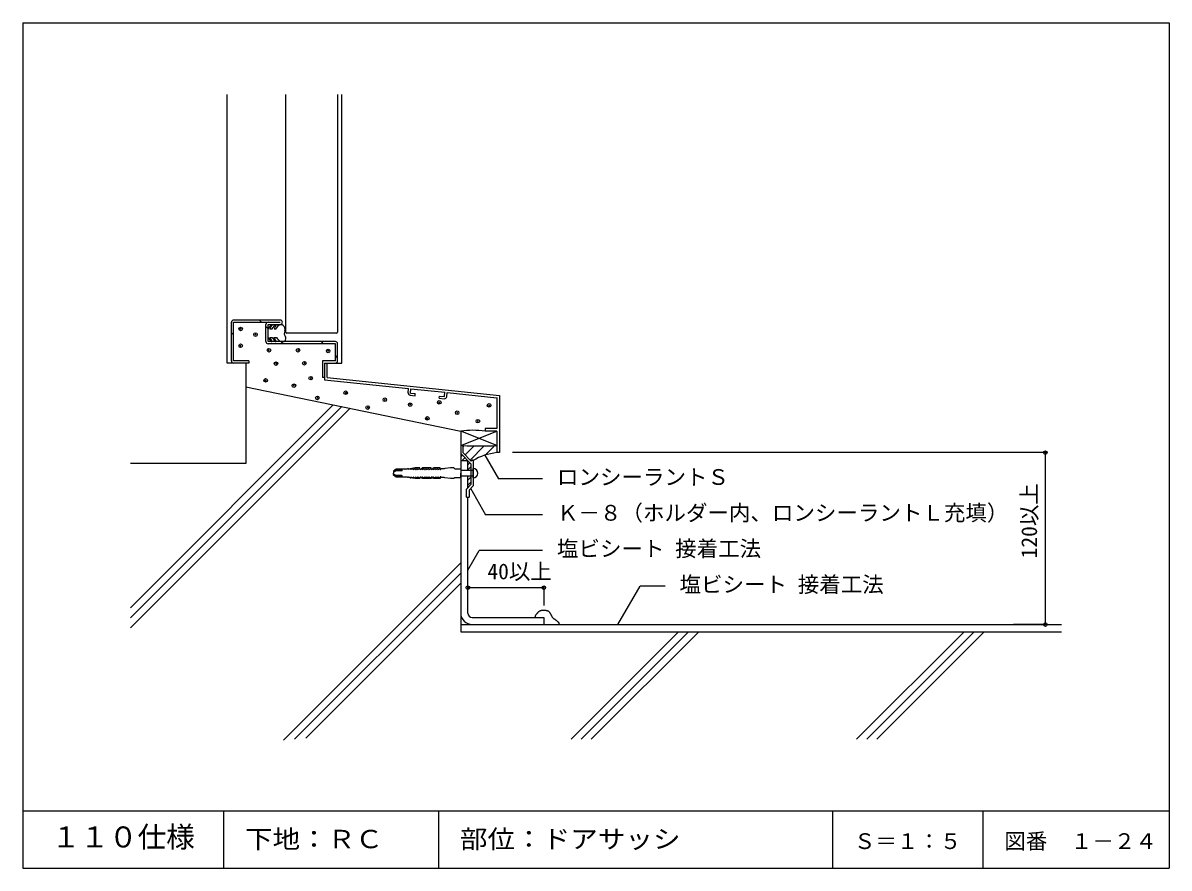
# Model space of a CAD drawing. Units: millimetres, scale not verified. Extents: x -423 to 377, y -605 to 625.
# Drawn here: x -423 to 377, y -605 to -15 of the extents above; entities that cross this region are included whole.
import ezdxf
from ezdxf.enums import TextEntityAlignment as Align

# ---------------------------------------------------------------- set-up
doc = ezdxf.new("R2010")
doc.units = ezdxf.units.MM
doc.header["$LTSCALE"] = 5
doc.header["$PDMODE"] = 32
doc.header["$PDSIZE"] = 2.5
for name, color, linetype in [('2-2_in line', 7, 'Continuous'), ('2-3', 3, 'Continuous'), ('2-4_out line', 2, 'Continuous'), ('2-6_鋼板・アングル', 2, 'Continuous'), ('2-7_ビス', 7, 'Continuous'), ('2-8_drain他', 4, 'Continuous'), ('2-9_strainer他', 4, 'Continuous'), ('2-A_moji', 7, 'Continuous'), ('2-B_dim', 7, 'Continuous'), ('2-D_ハッチ他', 4, 'Continuous'), ('2-E_con他', 4, 'Continuous'), ('F-2', 7, 'Continuous'), ('F-5', 6, 'Continuous'), ('F-7', 1, 'Continuous'), ('F-A', 7, 'Continuous')]:
    doc.layers.add(name, color=color, linetype=linetype)
doc.styles.add('HG丸ｺﾞｼｯｸM-PRO', font='')
doc.styles.add('ＭＳ ゴシック', font='')
doc.styles.get('HG丸ｺﾞｼｯｸM-PRO').set_extended_font_data('HG丸ｺﾞｼｯｸM-PRO')
doc.styles.get('ＭＳ ゴシック').set_extended_font_data('MS Gothic')

msp = doc.modelspace()

# ---------------------------------------------------------------- linework, layer by layer
at = {"layer": '2-2_in line'}
for p, q in [((-239.227, -231.261), (-239.227, -65.361)), ((-203.227, -65.361), (-203.227, -231.261)), ((-203.827, -231.861), (-238.627, -231.861)), ((-267.227, -269.299), (-117.227, -300.361)), ((-117.227, -300.361), (-117.227, -440.361)), ((-112.227, -321.072), (-117.227, -321.072)), ((-112.227, -327.704), (-112.227, -321.072)), ((-112.227, -339.892), (-112.227, -331.704)), ((-117.227, -435.361), (-59.227, -435.361)), ((-117.227, -440.361), (302.198, -440.361))]:
    msp.add_line(p, q, dxfattribs=at)
for points in [[(-65.224, -430.361), (-65.206, -430.23), (-65.173, -430.005), (-65.135, -429.781), (-65.09, -429.561), (-65.035, -429.344), (-64.966, -429.133), (-64.918, -429.013), (-64.878, -428.921), (-64.799, -428.765), (-64.712, -428.613), (-64.618, -428.464), (-64.517, -428.319), (-64.413, -428.177), (-64.35, -428.095), (-64.276, -428.001), (-64.146, -427.84), (-64.013, -427.682), (-63.878, -427.527), (-63.741, -427.373), (-63.602, -427.221), (-63.52, -427.134), (-63.435, -427.043), (-63.285, -426.887), (-63.134, -426.734), (-62.979, -426.584), (-62.82, -426.437), (-62.656, -426.296), (-62.559, -426.216), (-62.471, -426.148), (-62.317, -426.033), (-62.158, -425.926), (-61.995, -425.825), (-61.827, -425.732), (-61.656, -425.649), (-61.554, -425.605), (-61.44, -425.56), (-61.24, -425.493), (-61.037, -425.436), (-60.83, -425.389)], [(-60.83, -425.389), (-60.621, -425.349), (-60.41, -425.316), (-60.287, -425.299), (-60.139, -425.28), (-59.882, -425.253), (-59.626, -425.234), (-59.37, -425.225), (-59.115, -425.227), (-58.861, -425.241), (-58.714, -425.255), (-58.607, -425.269), (-58.422, -425.298), (-58.238, -425.332), (-58.054, -425.37), (-57.87, -425.41), (-57.686, -425.451), (-57.578, -425.474), (-57.456, -425.499), (-57.245, -425.542), (-57.035, -425.588), (-56.829, -425.641), (-56.626, -425.703), (-56.429, -425.779), (-56.319, -425.831), (-56.22, -425.884), (-56.054, -425.987), (-55.896, -426.104), (-55.745, -426.232), (-55.602, -426.369), (-55.466, -426.514), (-55.391, -426.601), (-55.307, -426.704), (-55.168, -426.885), (-55.038, -427.071), (-54.915, -427.261), (-54.798, -427.455), (-54.685, -427.651), (-54.621, -427.766), (-54.553, -427.889)], [(-54.553, -427.889), (-54.439, -428.102), (-54.327, -428.317), (-54.216, -428.532), (-54.106, -428.748), (-53.994, -428.964), (-53.93, -429.089), (-53.841, -429.258), (-53.685, -429.547), (-53.52, -429.832), (-53.345, -430.109), (-53.157, -430.376), (-52.952, -430.628), (-52.824, -430.768), (-52.777, -430.815), (-52.696, -430.894), (-52.612, -430.971), (-52.525, -431.045), (-52.436, -431.116), (-52.345, -431.184), (-52.291, -431.222), (-52.201, -431.281), (-52.043, -431.378), (-51.881, -431.469), (-51.718, -431.558), (-51.556, -431.647), (-51.395, -431.739), (-51.303, -431.794), (-51.211, -431.854), (-51.055, -431.961), (-50.902, -432.074), (-50.753, -432.192), (-50.606, -432.312), (-50.459, -432.434), (-50.375, -432.505), (-50.269, -432.595), (-50.088, -432.75), (-49.908, -432.907), (-49.733, -433.069), (-49.563, -433.235)], [(-49.563, -433.235), (-49.4, -433.408), (-49.309, -433.512), (-49.257, -433.575), (-49.171, -433.684), (-49.088, -433.797), (-49.011, -433.912), (-48.938, -434.03), (-48.871, -434.152), (-48.835, -434.223), (-48.788, -434.325), (-48.717, -434.504), (-48.655, -434.686), (-48.6, -434.872), (-48.551, -435.061), (-48.505, -435.25), (-48.479, -435.361)]]:
    msp.add_lwpolyline(points, dxfattribs=at)
for centre, radius, start, end in [((-238.627, -231.261), 0.6, 180, 270), ((-203.827, -231.261), 0.6, 270, 359.99999), ((-108.727, -358.619), 58.876, 81.69916, 98.30105), ((-103.877, -47.469), 263.159, 267.41911, 272.58089), ((-109.227, -427.361), 8, 180, 270)]:
    msp.add_arc(centre, radius, start, end, dxfattribs=at)
at = {"layer": '2-3'}
for p in [(-270.839, -229.018), (-260.437, -232.919), (-270.839, -240.721), (-251.075, -243.841), (-230.791, -243.841), (-209.726, -244.361), (-246.134, -253.203), (-226.37, -252.943), (-253.416, -264.906), (-221.949, -263.345), (-233.651, -268.546), (-217.268, -277.128), (-197.504, -273.488), (-170.198, -278.429), (-132.23, -280.249), (-182.16, -283.89), (-152.514, -281.809), (-119.712, -287.509), (-97.402, -282.36), (-140.551, -291.431), (-105.247, -293.393)]:
    msp.add_point(p, dxfattribs=at)
at = {"layer": '2-4_out line'}
msp.add_line((-112.227, -427.361), (-112.227, -346.537), dxfattribs=at)
for points in [[(-267.227, -252.861), (-267.227, -322.861), (-347.802, -322.861)], [(-109.227, -430.361), (-59.227, -430.361), (-59.227, -435.361), (302.198, -435.361)]]:
    msp.add_lwpolyline(points, dxfattribs=at)
for centre, radius, start, end in [((-87.685, -356.08), 40.95, 96.08726, 120.71815), ((-109.227, -427.361), 3, 180, 270)]:
    msp.add_arc(centre, radius, start, end, dxfattribs=at)
at = {"layer": '2-6_鋼板・アングル'}
for p, q in [((-117.227, -315.952), (-109.902, -323.452)), ((-108.893, -320.706), (-109.902, -321.298)), ((-109.897, -337.361), (-109.902, -323.452)), ((-108.603, -320.875), (-108.602, -338.537)), ((-109.897, -337.361), (-113.102, -340.842)), ((-113.102, -346.537), (-113.102, -340.842)), ((-108.602, -338.537), (-111.352, -341.535)), ((-111.352, -341.535), (-111.352, -346.537)), ((-113.102, -346.537), (-111.352, -346.537))]:
    msp.add_line(p, q, dxfattribs=at)
for points in [[(-115.727, -310.361), (-117.227, -310.361), (-117.227, -315.952)], [(-115.727, -310.361), (-115.727, -315.319), (-109.902, -321.298)]]:
    msp.add_lwpolyline(points, dxfattribs=at)
msp.add_arc((-108.79, -320.863), 0.188, 355.06592, 125.41195, dxfattribs=at)
at = {"layer": '2-7_ビス'}
for p, q in [((-152.518, -326.535), (-153.343, -326.968)), ((-136.852, -326.535), (-136.852, -326.535)), ((-136.852, -326.535), (-136.852, -326.535)), ((-108.602, -327.704), (-117.227, -327.704)), ((-108.602, -333.015), (-108.602, -326.393)), ((-152.518, -332.873), (-153.343, -332.44)), ((-136.852, -332.873), (-136.852, -332.873)), ((-136.852, -332.873), (-136.852, -332.873)), ((-108.602, -331.704), (-117.227, -331.704))]:
    msp.add_line(p, q, dxfattribs=at)
for points in [[(-156.311, -326.911), (-162.262, -326.911), (-162.913, -327.351), (-164.227, -328.354), (-164.227, -328.503), (-162.262, -327.418), (-158.29, -327.418)], [(-153.59, -326.838), (-153.59, -326.704), (-154.374, -326.704), (-154.374, -326.854), (-155.982, -326.854), (-155.982, -326.86)], [(-145.757, -326.568), (-145.757, -326.029), (-149.005, -326.029), (-152.518, -326.535), (-152.041, -326.535), (-152.024, -326.844)], [(-151.776, -326.989), (-150.952, -326.538), (-150.474, -326.54), (-150.457, -326.862)], [(-150.21, -327.011), (-149.385, -326.547), (-148.908, -326.551), (-148.89, -326.886)], [(-148.643, -327.043), (-147.818, -326.563), (-147.341, -326.568), (-147.324, -326.916)], [(-147.076, -327.075), (-146.252, -326.568), (-145.757, -326.568)], [(-137.924, -326.568), (-137.924, -326.029), (-143.721, -326.029), (-144.685, -326.535)], [(-144.685, -326.535), (-144.208, -326.539), (-144.19, -326.859)], [(-143.943, -327.018), (-143.118, -326.568), (-142.641, -326.568), (-142.624, -326.916)], [(-142.376, -327.075), (-141.552, -326.568), (-141.074, -326.568), (-141.057, -326.916)], [(-140.81, -327.075), (-139.985, -326.568), (-139.508, -326.568), (-139.49, -326.916)], [(-139.243, -327.075), (-138.418, -326.568), (-137.924, -326.568)], [(-131.657, -327.007), (-131.657, -326.029), (-135.89, -326.029), (-136.852, -326.53), (-136.852, -326.535)], [(-136.852, -326.535), (-136.374, -326.539), (-136.357, -326.856)], [(-136.11, -327.018), (-135.285, -326.568), (-134.808, -326.568), (-134.79, -326.916)], [(-134.543, -327.075), (-133.718, -326.568), (-133.241, -326.568), (-133.223, -326.917)], [(-132.976, -327.075), (-132.152, -326.568), (-131.657, -326.568)], [(-121.323, -326.704), (-122.147, -325.954), (-124.246, -325.954), (-128.363, -326.502), (-128.771, -326.744), (-128.771, -326.704), (-130.585, -326.704), (-131.41, -327.137)], [(-121.323, -326.704), (-117.227, -326.704), (-117.227, -329.704)], [(-158.29, -328.002), (-162.262, -328.002), (-164.227, -329.087), (-164.227, -329.704)], [(-158.29, -331.406), (-162.262, -331.406), (-164.227, -330.321), (-164.227, -329.704)], [(-156.311, -332.497), (-162.262, -332.497), (-162.913, -332.057), (-164.227, -331.054), (-164.227, -330.904), (-162.262, -331.99), (-158.29, -331.99)], [(-153.59, -332.57), (-153.59, -332.704), (-154.374, -332.704), (-154.374, -332.554), (-155.982, -332.554), (-155.982, -332.547)], [(-145.757, -332.84), (-145.757, -333.379), (-149.005, -333.379), (-152.518, -332.873), (-152.041, -332.872), (-152.024, -332.564)], [(-151.776, -332.419), (-150.952, -332.87), (-150.474, -332.868), (-150.457, -332.545)], [(-150.21, -332.397), (-149.385, -332.861), (-148.908, -332.857), (-148.89, -332.522)], [(-148.643, -332.365), (-147.818, -332.845), (-147.341, -332.84), (-147.324, -332.492)], [(-147.076, -332.332), (-146.252, -332.84), (-145.757, -332.84)], [(-144.685, -332.873), (-144.208, -332.869), (-144.19, -332.548)], [(-137.924, -332.84), (-137.924, -333.379), (-143.721, -333.379), (-144.685, -332.873)], [(-143.943, -332.39), (-143.118, -332.84), (-142.641, -332.84), (-142.624, -332.492)], [(-142.376, -332.332), (-141.552, -332.84), (-141.074, -332.84), (-141.057, -332.492)], [(-140.81, -332.332), (-139.985, -332.84), (-139.508, -332.84), (-139.49, -332.492)], [(-139.243, -332.332), (-138.418, -332.84), (-137.924, -332.84)], [(-131.657, -332.401), (-131.657, -333.379), (-135.89, -333.379), (-136.852, -332.877), (-136.852, -332.873)], [(-136.852, -332.873), (-136.374, -332.869), (-136.357, -332.551)], [(-136.11, -332.389), (-135.285, -332.84), (-134.808, -332.84), (-134.79, -332.492)], [(-134.543, -332.332), (-133.718, -332.84), (-133.241, -332.84), (-133.223, -332.491)], [(-132.976, -332.332), (-132.152, -332.84), (-131.657, -332.84)], [(-121.323, -332.704), (-122.147, -333.454), (-124.246, -333.454), (-128.363, -332.906), (-128.771, -332.664), (-128.771, -332.704), (-130.585, -332.704), (-131.41, -332.271)], [(-121.323, -332.704), (-117.227, -332.704), (-117.227, -329.704)]]:
    msp.add_lwpolyline(points, dxfattribs=at)
msp.add_arc((-108.602, -329.704), 3.311, 270, 90, dxfattribs=at)
for centre, major_axis, start_param, end_param in [((-158.301, -327.71), (-0.321, 0), 1.5390306, 4.6806232), ((-156.276, -326.184), (-0.8, 0), 1.5261677, 1.947508), ((-153.417, -326.825), (-0.174, 0), 0.0818475, 2.1771705), ((-151.8, -326.781), (-0.229, 0), 0.2312026, 1.6765256), ((-150.234, -326.804), (-0.229, 0), 0.2312026, 1.6765256), ((-148.667, -326.836), (-0.229, 0), 0.2312026, 1.6765256), ((-147.1, -326.868), (-0.229, 0), 0.2312026, 1.6765256), ((-145.221, -326.514), (-0.536, 0), 0.0442118, 3.0973809), ((-143.967, -326.811), (-0.229, 0), 0.2312026, 1.6765256), ((-142.4, -326.868), (-0.229, 0), 0.2312026, 1.6765256), ((-140.834, -326.868), (-0.229, 0), 0.2312026, 1.6765256), ((-139.267, -326.868), (-0.229, 0), 0.2312026, 1.6765256), ((-137.388, -326.514), (-0.536, 0), 0.0442118, 3.0973809), ((-136.134, -326.811), (-0.229, 0), 0.2312026, 1.6765256), ((-134.567, -326.868), (-0.229, 0), 0.2312026, 1.6765256), ((-133, -326.868), (-0.229, 0), 0.2312026, 1.6765256), ((-131.485, -326.996), (-0.172, 0), 0.06848, 2.1628795), ((-158.301, -331.698), (-0.321, 0), 1.6025621, 4.7441547), ((-156.276, -333.224), (-0.8, 0), 4.3356773, 4.7570176), ((-153.417, -332.582), (-0.174, 0), 4.1060148, 6.2013378), ((-151.8, -332.626), (-0.229, 0), 4.6066597, 6.0519827), ((-150.234, -332.604), (-0.229, 0), 4.6066597, 6.0519827), ((-148.667, -332.572), (-0.229, 0), 4.6066597, 6.0519827), ((-147.1, -332.54), (-0.229, 0), 4.6066597, 6.0519827), ((-145.221, -332.894), (-0.536, 0), 3.1858044, 6.2389735), ((-143.967, -332.597), (-0.229, 0), 4.6066597, 6.0519827), ((-142.4, -332.54), (-0.229, 0), 4.6066597, 6.0519827), ((-140.834, -332.54), (-0.229, 0), 4.6066597, 6.0519827), ((-139.267, -332.54), (-0.229, 0), 4.6066597, 6.0519827), ((-137.388, -332.894), (-0.536, 0), 3.1858044, 6.2389735), ((-136.134, -332.597), (-0.229, 0), 4.6066597, 6.0519827), ((-134.567, -332.54), (-0.229, 0), 4.6066597, 6.0519827), ((-133, -332.54), (-0.229, 0), 4.6066597, 6.0519827), ((-131.485, -332.411), (-0.172, 0), 4.1203058, 6.2147054)]:
    msp.add_ellipse(centre, major_axis=major_axis, ratio=0.909574, start_param=start_param, end_param=end_param, dxfattribs=at)
at = {"layer": '2-8_drain他'}
for p, q in [((-280.227, -252.861), (-280.227, -65.361)), ((-200.227, -252.861), (-200.227, -65.361)), ((-243.227, -222.861), (-275.727, -222.861)), ((-256.23, -224.361), (-257.73, -222.861)), ((-277.227, -251.361), (-277.227, -224.361)), ((-275.727, -233.148), (-277.227, -231.648)), ((-275.727, -224.361), (-243.227, -224.361)), ((-275.727, -251.361), (-275.727, -224.361)), ((-251.727, -228.863), (-253.327, -227.263)), ((-253.227, -237.861), (-253.227, -225.861)), ((-251.727, -225.861), (-243.227, -225.861)), ((-251.727, -237.861), (-251.727, -225.861)), ((-251.727, -234.909), (-251.727, -229.129)), ((-249.644, -226.216), (-251.518, -228.641)), ((-250.427, -228.911), (-248.991, -226.677)), ((-250.427, -228.911), (-248.727, -228.911)), ((-248.985, -226.662), (-248.991, -226.677)), ((-248.98, -226.647), (-248.985, -226.662)), ((-248.727, -228.911), (-246.846, -226.219)), ((-246.174, -226.649), (-247.527, -228.911)), ((-247.527, -228.911), (-246.023, -228.911)), ((-246, -228.853), (-246.023, -228.911)), ((-204.727, -237.861), (-251.727, -237.861)), ((-204.727, -239.361), (-251.727, -239.361)), ((-251.518, -235.281), (-249.644, -237.705)), ((-248.991, -237.244), (-250.427, -235.011)), ((-250.427, -235.011), (-248.727, -235.011)), ((-248.727, -235.011), (-246.855, -237.69)), ((-247.527, -235.011), (-245.727, -235.011)), ((-247.527, -235.011), (-245.727, -235.011)), ((-246.225, -237.187), (-247.527, -235.011)), ((-241.23, -239.361), (-242.73, -237.861)), ((-212.945, -239.361), (-214.445, -237.861)), ((-204.727, -251.361), (-204.727, -239.361)), ((-203.227, -251.361), (-203.227, -239.361)), ((-203.227, -249.079), (-204.727, -247.579)), ((-265.227, -252.861), (-280.227, -252.861)), ((-265.227, -251.361), (-275.727, -251.361)), ((-265.227, -251.361), (-265.227, -252.861)), ((-213.727, -251.361), (-213.727, -262.861)), ((-204.727, -251.361), (-213.727, -251.361)), ((-212.227, -252.861), (-200.227, -252.861)), ((-212.227, -262.861), (-213.727, -262.861))]:
    msp.add_line(p, q, dxfattribs=at)
for centre, radius, start, end in [((-275.727, -224.361), 1.5, 90, 180), ((-243.227, -224.361), 1.5, 270, 90), ((-251.727, -225.861), 1.5, 90, 180), ((-244.541, -231.916), 7.708, 154.85479, 158.80177), ((-249.329, -226.464), 0.4, 327.75068, 141.7929), ((-246.53, -226.465), 0.401, 325.648, 142.21015), ((-242.777, -229.389), 3.264, 61.39763, 172.13713), ((-243.447, -229.407), 3.648, 343.28449, 52.25601), ((-236.881, -232.149), 3.508, 151.14116, 221.76867), ((-251.727, -237.861), 1.5, 180, 270), ((-247.704, -232.894), 4.499, 206.611, 212.04409), ((-249.328, -237.46), 0.399, 217.8102, 32.65413), ((-246.526, -237.455), 0.404, 215.52383, 41.77321), ((-239.182, -231.173), 7.587, 210.38451, 235.8776), ((-241.732, -234.798), 3.134, 237.28011, 304.5622), ((-242.116, -235.556), 2.828, 319.86951, 22.21333), ((-204.727, -239.361), 1.5, 359.99999, 90), ((-275.727, -251.361), 1.5, 180, 270), ((-204.727, -251.361), 1.5, 270, 359.99999)]:
    msp.add_arc(centre, radius, start, end, dxfattribs=at)
at = {"layer": '2-9_strainer他'}
for p, q in [((-212.227, -252.861), (-212.227, -264.483)), ((-210.427, -262.861), (-210.427, -252.861)), ((-210.427, -262.861), (-90.227, -275.361)), ((-212.227, -264.483), (-153.573, -270.583)), ((-153.883, -273.567), (-153.573, -270.583)), ((-152.391, -273.722), (-152.081, -270.738)), ((-152.081, -270.738), (-128.21, -273.22)), ((-152.546, -275.214), (-149.065, -275.576)), ((-152.391, -273.722), (-148.91, -274.084)), ((-149.065, -275.576), (-148.91, -274.084)), ((-132.156, -277.334), (-132.001, -275.842)), ((-132.156, -277.334), (-128.675, -277.696)), ((-132.001, -275.842), (-128.52, -276.204)), ((-128.52, -276.204), (-128.21, -273.22)), ((-127.028, -276.359), (-126.718, -273.376)), ((-126.718, -273.376), (-92.012, -276.985)), ((-90.227, -275.361), (-90.227, -315.361)), ((-100.227, -298.561), (-100.227, -300.361)), ((-92.027, -300.361), (-100.227, -300.361)), ((-92.027, -300.361), (-92.027, -315.361)), ((-90.227, -315.361), (-92.027, -315.361))]:
    msp.add_line(p, q, dxfattribs=at)
msp.add_lwpolyline([(-92.027, -276.968), (-92.027, -298.561), (-100.227, -298.561)], dxfattribs=at)
for centre, start, end in [((-152.391, -273.722), 174.06251, 264.06342), ((-128.52, -276.204), 264.06337, 354.06305)]:
    msp.add_arc(centre, 1.5, start, end, dxfattribs=at)
at = {"layer": '2-A_moji'}
for p, q in [((-100.408, -317.157), (-90.884, -333.653)), ((-60.046, -333.653), (-90.884, -333.653)), ((-110.505, -340.21), (-99.857, -358.653)), ((-60.046, -358.653), (-99.857, -358.653)), ((-112.227, -397.41), (-104.285, -383.653)), ((-60.046, -383.653), (-104.285, -383.653)), ((-7.456, -435.361), (7.964, -408.653)), ((25.503, -408.653), (7.964, -408.653))]:
    msp.add_line(p, q, dxfattribs=at)
at = {"layer": '2-B_dim'}
for p, q in [((290.853, -315.361), (-81.074, -315.361)), ((290.853, -435.361), (290.853, -315.361)), ((-112.227, -409.561), (-59.227, -409.561)), ((-59.227, -409.561), (-59.227, -422.132)), ((290.853, -435.361), (268.545, -435.361))]:
    msp.add_line(p, q, dxfattribs=at)
at = {"layer": '2-B_dim', "color": 1}
for p in [(290.853, -315.361), (-112.227, -409.561), (-59.227, -409.561), (290.853, -435.361)]:
    msp.add_point(p, dxfattribs=at)
at = {"layer": '2-D_ハッチ他'}
for p, q in [((-117.227, -310.361), (-92.027, -300.361)), ((-92.027, -310.361), (-117.227, -300.361)), ((-115.727, -311.416), (-114.713, -310.402)), ((-114.164, -316.924), (-107.838, -310.598)), ((-110.674, -320.505), (-100.778, -310.609)), ((-100.181, -317.083), (-93.521, -310.424)), ((-117.227, -318.315), (-116.06, -317.147)), ((-116.449, -321.072), (-114.313, -318.936)), ((-112.913, -321.072), (-112.566, -320.725)), ((-112.227, -323.921), (-110.819, -322.513)), ((-112.227, -327.457), (-109.902, -325.132)), ((-112.227, -334.528), (-109.899, -332.2)), ((-112.227, -338.064), (-109.898, -335.734))]:
    msp.add_line(p, q, dxfattribs=at)
at = {"layer": '2-E_con他'}
for p, q in [((-347.802, -423.593), (-206.155, -281.946)), ((-347.802, -430.664), (-200.297, -283.159)), ((-347.802, -437.735), (-194.439, -284.372)), ((-240.926, -516.039), (-117.227, -392.34)), ((-233.177, -515.361), (-117.227, -399.411)), ((-225.428, -514.683), (-117.227, -406.482)), ((-40.248, -515.361), (34.752, -440.361)), ((-33.177, -515.361), (41.823, -440.361)), ((-26.106, -515.361), (48.894, -440.361)), ((159.074, -515.361), (234.074, -440.361)), ((166.145, -515.361), (241.145, -440.361)), ((173.216, -515.361), (248.216, -440.361))]:
    msp.add_line(p, q, dxfattribs=at)
at = {"layer": 'F-2'}
for p, q in [((-132.802, -565.361), (-132.802, -605.361)), ((142.198, -565.361), (142.198, -605.361)), ((247.198, -565.361), (247.198, -605.361))]:
    msp.add_line(p, q, dxfattribs=at)
at = {"layer": 'F-5'}
for p, q in [((-422.802, -565.361), (377.198, -565.361)), ((-282.802, -565.361), (-282.802, -605.361))]:
    msp.add_line(p, q, dxfattribs=at)
at = {"layer": 'F-7'}
for p, q in [((-422.802, -15.361), (-422.802, -605.361)), ((-422.802, -15.361), (377.198, -15.361)), ((377.198, -15.361), (377.198, -605.361)), ((-422.802, -605.361), (377.198, -605.361))]:
    msp.add_line(p, q, dxfattribs=at)

# ---------------------------------------------------------------- texts
at = {"layer": '2-A_moji', "style": 'ＭＳ ゴシック'}
for s, p in [('ロンシーラントＳ', (-50.046, -341.153)), ('Ｋ－８（ホルダー内、ロンシーラントＬ充填）', (-50.046, -366.153)), ('塩ビシート 接着工法', (-50.046, -391.153)), ('塩ビシート 接着工法', (35.503, -416.153))]:
    msp.add_text(s, height=11, dxfattribs=at).set_placement(p, align=Align.BOTTOM_LEFT)
at = {"layer": '2-B_dim', "style": 'ＭＳ ゴシック'}
msp.add_text('120以上', height=11, rotation=90, dxfattribs=at).set_placement((288.353, -389.111), align=Align.BOTTOM_LEFT)
msp.add_text('40以上', height=11, dxfattribs=at).set_placement((-98.583, -407.061), align=Align.BOTTOM_LEFT)
at = {"layer": 'F-A', "style": 'HG丸ｺﾞｼｯｸM-PRO'}
for s, height, p in [('１１０仕様', 14.66, (-402.802, -595.361)), ('Ｓ＝１：５', 11, (157.198, -595.361)), ('図番', 11, (262.198, -595.361)), ('１－２４', 11, (308.616, -595.361))]:
    msp.add_text(s, height=height, dxfattribs=at).set_placement(p, align=Align.BOTTOM_LEFT)
at = {"layer": 'F-A', "style": 'HG丸ｺﾞｼｯｸM-PRO', "width": 1.1}
for s, p in [('下地：ＲＣ', (-267.802, -595.361)), ('部位：ドアサッシ', (-117.802, -595.361))]:
    msp.add_text(s, height=12.83, dxfattribs=at).set_placement(p, align=Align.BOTTOM_LEFT)

doc.saveas('drawing.dxf')
